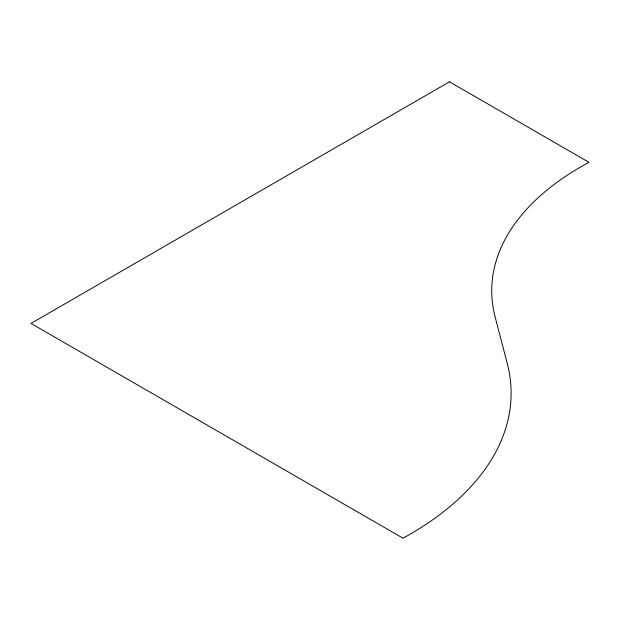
<?xml version="1.0" encoding="UTF-8"?>
<svg xmlns="http://www.w3.org/2000/svg" width="620" height="620" viewBox="0 0 620 620"><rect width="100%" height="100%" fill="white"/><g stroke="black" fill="none" stroke-linecap="round" stroke-linejoin="round"><path stroke-width="0.93" d="M449.5 81.801L31 323.423L403 538.199A345.697 199.586 0 0 0 507.268 363.537L495.093 316.804A303.025 174.949 0 0 1 589 162.347L449.5 81.801"/></g></svg>
